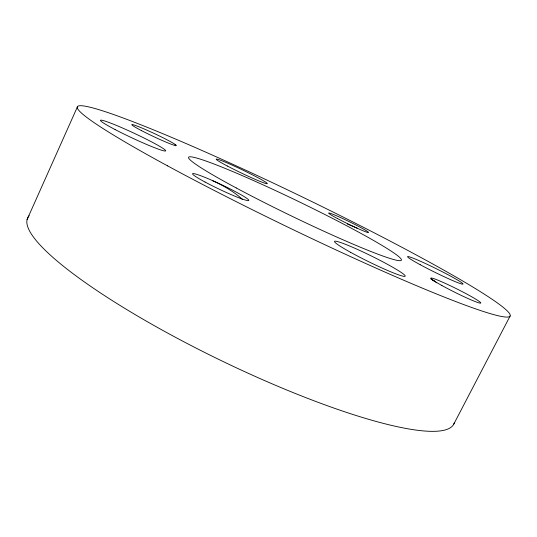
<?xml version="1.0" encoding="UTF-8"?>
<svg xmlns="http://www.w3.org/2000/svg" width="537" height="537" viewBox="0 0 537 537"><rect width="100%" height="100%" fill="white"/><g stroke="black" fill="none" stroke-linecap="round" stroke-linejoin="round"><path stroke-width="0.81" d="M27.105 219.519L77.623 106.386M453.825 424.035L510.13 315.998M434.769 281.267L430.929 278.891L434.963 281.656M435.802 282.22L436.709 282.831M454.362 422.706A236.689 44.282 25.8 0 1 218.499 359.287A236.689 44.282 25.8 0 1 29.146 215.753M175.055 144.554A24.225 2.49 17.3 0 1 175.324 145.762M347.365 224.01A21.856 1.457 22.2 0 1 357.273 228.232M212.605 180.707A30.696 6.699 28.3 0 1 242.375 199.422M167.551 165.846A240.361 16.728 25.8 0 0 509.204 316.756A240.361 16.728 25.8 0 0 204.429 151.562A240.361 16.728 25.8 0 0 167.551 165.846M236.233 187.95A118.174 8.055 25.8 0 0 401.26 260.358A118.174 8.055 25.8 0 0 247.523 177.915A118.174 8.055 25.8 0 0 236.233 187.95M420.202 264.714A30.904 1.906 26.3 0 0 462.954 284.107A30.904 1.906 26.3 0 0 422.693 262.264A30.904 1.906 26.3 0 0 420.202 264.714M227.393 166.04A28.273 1.638 25.6 0 0 267.251 183.688A28.273 1.638 25.6 0 0 230.816 164.53A28.273 1.638 25.6 0 0 227.393 166.04M115.072 129.545A35.986 2.551 25.1 0 0 165.644 150.897A35.986 2.551 25.1 0 0 118.563 126.302A35.986 2.551 25.1 0 0 115.072 129.545M350.621 252.336A39.369 3.162 26.2 0 0 405.16 276.199A39.369 3.162 26.2 0 0 353.789 247.792A39.369 3.162 26.2 0 0 350.621 252.336M441.877 285.496A27.951 1.96 26.5 0 0 480.729 303.09A27.951 1.96 26.5 0 0 444.663 283.1A27.951 1.96 26.5 0 0 441.877 285.496M205.087 182.056A31.059 2.51 25.4 0 0 248.705 200.516A31.059 2.51 25.4 0 0 208.309 178.767A31.059 2.51 25.4 0 0 205.087 182.056M141.406 130.565A24.554 1.524 25.2 0 0 176.196 145.641A24.554 1.524 25.2 0 0 144.56 129.135A24.554 1.524 25.2 0 0 141.406 130.565M337.666 218.646A22.111 1.275 26 0 0 368.476 232.501A22.111 1.275 26 0 0 339.746 217.196A22.111 1.275 26 0 0 337.666 218.646"/></g></svg>
